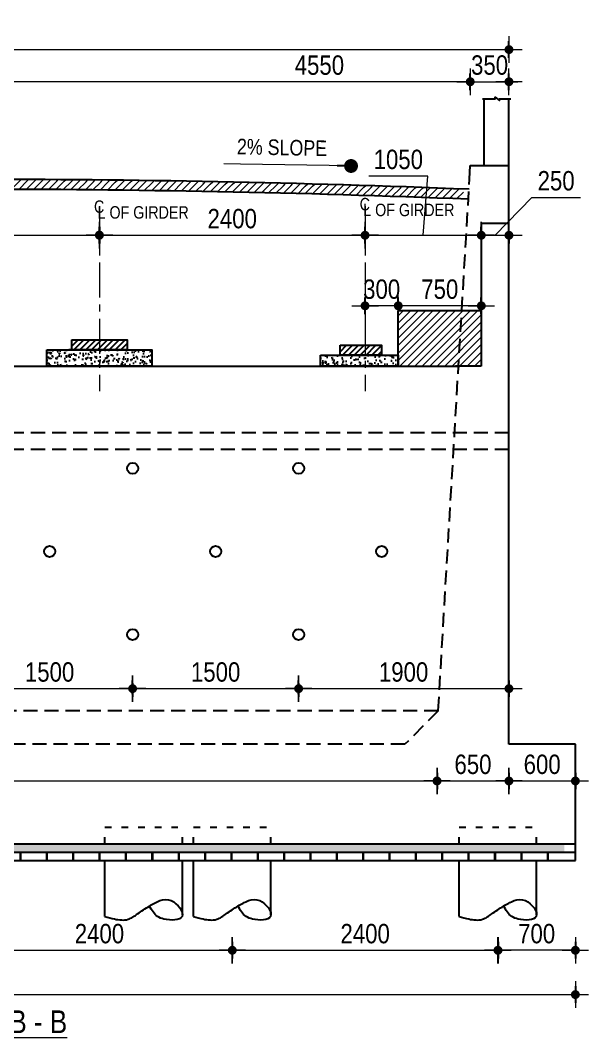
# Model space of a CAD drawing. Header units: millimetres. Extents: x -44822 to 222670, y -173707 to 25116.
# Drawn here: x -7142 to -2008, y -6919 to 2266 of the extents above; entities that cross this region are included whole.
import ezdxf

# ---------------------------------------------------------------- set-up
doc = ezdxf.new("R2010")
doc.units = ezdxf.units.MM
doc.header["$LTSCALE"] = 5
doc.header["$PDMODE"] = 2
for name, pattern in [('ACAD_ISO03W100', [30, 12, -18]), ('CENTER', [50.8, 31.75, -6.35, 6.35, -6.35]), ('DASHEDX2', [38.1, 25.4, -12.7])]:
    doc.linetypes.add(name, pattern=pattern)
for name, color, linetype in [('Abutment W Line', 200, 'Continuous'), ('Extra Line', 70, 'Continuous'), ('Pile', 11, 'Continuous')]:
    doc.layers.add(name, color=color, linetype=linetype)
for name, color, linetype, lineweight in [('Dimision', 4, 'Continuous', 13), ('hatch', 7, 'Continuous', 0), ('Text', 7, 'Continuous', 0)]:
    doc.layers.add(name, color=color, linetype=linetype, lineweight=lineweight)
doc.styles.get("Standard").update_dxf_attribs({"font": 'ARIALN.TTF'})
doc.dimstyles.new('ISO-125', dxfattribs={"dimtxt": 125, "dimasz": 1.2, "dimexe": 75, "dimexo": 75, "dimgap": 60, "dimtad": 1, "dimdec": 0, "dimtxsty": 'Standard', "dimblk": 'D_TIC', "dimcen": 52.5, "dimclrd": 256, "dimclre": 256, "dimclrt": 256, "dimadec": 0, "dimazin": 0, "dimtfac": 1, "dimtdec": 0, "dimtix": 1, "dimtmove": 0, "dimatfit": 3, "dimldrblk": 'DOT', "dimfxl": 75, "dimfxlon": 1, "dimlwd": -1, "dimarcsym": 0})
doc.dimstyles.new('ISO-25', dxfattribs={"dimtxt": 75, "dimasz": 45, "dimexe": 125, "dimexo": 75.625, "dimgap": 60, "dimtad": 1, "dimdec": 0, "dimtxsty": 'Standard', "dimblk": 'DOT', "dimcen": 52.5, "dimclrd": 256, "dimclre": 256, "dimclrt": 256, "dimadec": 0, "dimazin": 0, "dimtfac": 1, "dimtdec": 0, "dimtix": 1, "dimtmove": 0, "dimatfit": 3, "dimldrblk": 'DOT', "dimfxl": 1, "dimlwd": -1, "dimarcsym": 0})

# ---------------------------------------------------------------- blocks, each defined once
blk = doc.blocks.new('D_TIC')
at = {"layer": 'Dimision', "ltscale": 5}
for p, q in [((0, 60), (0, -60)), ((-60, 0), (60, 0))]:
    blk.add_line(p, q, dxfattribs=at)
at = {"layer": 'Dimision', "ltscale": 5, "const_width": 20}
blk.add_lwpolyline([(-10, 0, 1), (10, 0, 1)], format="xyb", close=True, dxfattribs=at)
blk = doc.blocks.new('*D78')
at = {"layer": 'Defpoints', "color": 0, "lineweight": 50, "ltscale": 5, "transparency": 16777216}
for p in [(-7628.1, 1711.3), (-7628.1, 1390.4), (-3078.1, 1390.4)]:
    blk.add_point(p, dxfattribs=at)
at = {"layer": 'Dimision', "lineweight": -2, "ltscale": 5, "transparency": 16777216}
for p, q in [((-7628.1, 1636.3), (-7628.1, 1786.3)), ((-3078.1, 1636.3), (-3078.1, 1786.3))]:
    blk.add_line(p, q, dxfattribs=at)
at = {"layer": 'Dimision', "ltscale": 5, "transparency": 16777216}
blk.add_line((-3080.1, 1711.3), (-7626.1, 1711.3), dxfattribs=at)
at = {"layer": 'Dimision', "ltscale": 5, "transparency": 16777216, "xscale": 2, "yscale": 2, "zscale": 2, "rotation": 180}
blk.add_blockref('D_TIC', (-7628.1, 1711.3), dxfattribs=at)
at = {"layer": 'Dimision', "ltscale": 5, "transparency": 16777216, "xscale": 2, "yscale": 2, "zscale": 2}
blk.add_blockref('D_TIC', (-3078.1, 1711.3), dxfattribs=at)
at = {"layer": 'Dimision', "ltscale": 5, "transparency": 16777216, "insert": (-4440.6, 1860.6), "char_height": 175, "attachment_point": 5}
blk.add_mtext('4550', dxfattribs=at)
blk = doc.blocks.new('_Dot')
at = {"color": 0, "linetype": 'ByBlock', "lineweight": -2}
blk.add_line((-0.5, 0), (-1, 0), dxfattribs=at)
at = {"color": 0, "linetype": 'ByBlock', "const_width": 0.5}
blk.add_lwpolyline([(-0.25, 0, 1), (0.25, 0, 1)], format="xyb", close=True, dxfattribs=at)
blk = doc.blocks.new('*D80')
at = {"layer": 'Defpoints', "color": 0, "lineweight": 50, "ltscale": 5, "transparency": 16777216}
for p in [(-2728.1, 2001.6), (-12528.1, 1693.5), (-2728.1, 1693.5)]:
    blk.add_point(p, dxfattribs=at)
at = {"layer": 'Dimision', "lineweight": -2, "ltscale": 5, "transparency": 16777216}
for p, q in [((-12528.1, 1926.6), (-12528.1, 2076.6)), ((-2728.1, 1926.6), (-2728.1, 2076.6))]:
    blk.add_line(p, q, dxfattribs=at)
at = {"layer": 'Dimision', "ltscale": 5, "transparency": 16777216}
blk.add_line((-12526.1, 2001.6), (-2730.1, 2001.6), dxfattribs=at)
at = {"layer": 'Dimision', "ltscale": 5, "transparency": 16777216, "xscale": 2, "yscale": 2, "zscale": 2, "rotation": 180}
blk.add_blockref('D_TIC', (-12528.1, 2001.6), dxfattribs=at)
at = {"layer": 'Dimision', "ltscale": 5, "transparency": 16777216, "xscale": 2, "yscale": 2, "zscale": 2}
blk.add_blockref('D_TIC', (-2728.1, 2001.6), dxfattribs=at)
at = {"layer": 'Dimision', "ltscale": 5, "transparency": 16777216, "insert": (-7628.1, 2151), "char_height": 175, "attachment_point": 5}
blk.add_mtext('9800', dxfattribs=at)
blk = doc.blocks.new('*D102')
at = {"layer": 'Defpoints', "color": 0, "lineweight": 50, "ltscale": 5, "transparency": 16777216}
for p in [(-2728.1, 1711.7), (-2728.1, 1490.5), (-3078.1, 1390.4)]:
    blk.add_point(p, dxfattribs=at)
at = {"layer": 'Dimision', "lineweight": -2, "ltscale": 5, "transparency": 16777216}
for p, q in [((-3078.1, 1636.7), (-3078.1, 1786.7)), ((-2728.1, 1636.7), (-2728.1, 1786.7))]:
    blk.add_line(p, q, dxfattribs=at)
at = {"layer": 'Dimision', "ltscale": 5, "transparency": 16777216}
for p, q in [((-3080.1, 1711.7), (-3082.1, 1711.7)), ((-3078.1, 1711.7), (-2728.1, 1711.7)), ((-2726.1, 1711.7), (-2724.1, 1711.7))]:
    blk.add_line(p, q, dxfattribs=at)
at = {"layer": 'Dimision', "ltscale": 5, "transparency": 16777216, "xscale": 2, "yscale": 2, "zscale": 2}
blk.add_blockref('D_TIC', (-3078.1, 1711.7), dxfattribs=at)
at = {"layer": 'Dimision', "ltscale": 5, "transparency": 16777216, "xscale": 2, "yscale": 2, "zscale": 2, "rotation": 180}
blk.add_blockref('D_TIC', (-2728.1, 1711.7), dxfattribs=at)
at = {"layer": 'Dimision', "ltscale": 5, "transparency": 16777216, "insert": (-2903.1, 1861.1), "char_height": 175, "attachment_point": 5}
blk.add_mtext('350', dxfattribs=at)
blk = doc.blocks.new('*D81')
at = {"layer": 'Defpoints', "color": 0, "lineweight": 50, "ltscale": 5, "transparency": 16777216}
for p in [(-2728.1, -4372.9), (-2128.1, -4372.9), (-2128.1, -4601.7)]:
    blk.add_point(p, dxfattribs=at)
at = {"layer": 'Dimision', "lineweight": -2, "ltscale": 5, "transparency": 16777216}
for p, q in [((-2728.1, -4526.7), (-2728.1, -4676.7)), ((-2128.1, -4526.7), (-2128.1, -4676.7))]:
    blk.add_line(p, q, dxfattribs=at)
at = {"layer": 'Dimision', "ltscale": 5, "transparency": 16777216}
blk.add_line((-2726.1, -4601.7), (-2130.1, -4601.7), dxfattribs=at)
at = {"layer": 'Dimision', "ltscale": 5, "transparency": 16777216, "xscale": 2, "yscale": 2, "zscale": 2, "rotation": 180}
blk.add_blockref('D_TIC', (-2728.1, -4601.7), dxfattribs=at)
at = {"layer": 'Dimision', "ltscale": 5, "transparency": 16777216, "xscale": 2, "yscale": 2, "zscale": 2}
blk.add_blockref('D_TIC', (-2128.1, -4601.7), dxfattribs=at)
at = {"layer": 'Dimision', "ltscale": 5, "transparency": 16777216, "insert": (-2428.1, -4452.3), "char_height": 175, "attachment_point": 5}
blk.add_mtext('600', dxfattribs=at)
blk = doc.blocks.new('*D82')
at = {"layer": 'Defpoints', "color": 0, "lineweight": 50, "ltscale": 5, "transparency": 16777216}
for p in [(-3378.1, -4372.9), (-2728.1, -4372.9), (-2728.1, -4601.7)]:
    blk.add_point(p, dxfattribs=at)
at = {"layer": 'Dimision', "lineweight": -2, "ltscale": 5, "transparency": 16777216}
for p, q in [((-3378.1, -4526.7), (-3378.1, -4676.7)), ((-2728.1, -4526.7), (-2728.1, -4676.7))]:
    blk.add_line(p, q, dxfattribs=at)
at = {"layer": 'Dimision', "ltscale": 5, "transparency": 16777216}
blk.add_line((-3376.1, -4601.7), (-2730.1, -4601.7), dxfattribs=at)
at = {"layer": 'Dimision', "ltscale": 5, "transparency": 16777216, "xscale": 2, "yscale": 2, "zscale": 2, "rotation": 180}
blk.add_blockref('D_TIC', (-3378.1, -4601.7), dxfattribs=at)
at = {"layer": 'Dimision', "ltscale": 5, "transparency": 16777216, "xscale": 2, "yscale": 2, "zscale": 2}
blk.add_blockref('D_TIC', (-2728.1, -4601.7), dxfattribs=at)
at = {"layer": 'Dimision', "ltscale": 5, "transparency": 16777216, "insert": (-3053.1, -4452.3), "char_height": 175, "attachment_point": 5}
blk.add_mtext('650', dxfattribs=at)
blk = doc.blocks.new('*D83')
at = {"layer": 'Defpoints', "color": 0, "lineweight": 50, "ltscale": 5, "transparency": 16777216}
for p in [(-11878.1, -4372.9), (-3378.1, -4372.9), (-3378.1, -4601.7)]:
    blk.add_point(p, dxfattribs=at)
at = {"layer": 'Dimision', "lineweight": -2, "ltscale": 5, "transparency": 16777216}
for p, q in [((-11878.1, -4526.7), (-11878.1, -4676.7)), ((-3378.1, -4526.7), (-3378.1, -4676.7))]:
    blk.add_line(p, q, dxfattribs=at)
at = {"layer": 'Dimision', "ltscale": 5, "transparency": 16777216}
blk.add_line((-11876.1, -4601.7), (-3380.1, -4601.7), dxfattribs=at)
at = {"layer": 'Dimision', "ltscale": 5, "transparency": 16777216, "xscale": 2, "yscale": 2, "zscale": 2, "rotation": 180}
blk.add_blockref('D_TIC', (-11878.1, -4601.7), dxfattribs=at)
at = {"layer": 'Dimision', "ltscale": 5, "transparency": 16777216, "xscale": 2, "yscale": 2, "zscale": 2}
blk.add_blockref('D_TIC', (-3378.1, -4601.7), dxfattribs=at)
at = {"layer": 'Dimision', "ltscale": 5, "transparency": 16777216, "insert": (-7628.1, -4452.3), "char_height": 175, "attachment_point": 5}
blk.add_mtext('8500', dxfattribs=at)
blk = doc.blocks.new('*D85')
at = {"layer": 'Defpoints', "color": 0, "lineweight": 50, "ltscale": 5, "transparency": 16777216}
for p in [(-13128.1, -6365.6), (-2128.1, -6375.3), (-2128.1, -6530.3)]:
    blk.add_point(p, dxfattribs=at)
at = {"layer": 'Dimision', "lineweight": -2, "ltscale": 5, "transparency": 16777216}
for p, q in [((-13128.1, -6455.3), (-13128.1, -6605.3)), ((-2128.1, -6455.3), (-2128.1, -6605.3))]:
    blk.add_line(p, q, dxfattribs=at)
at = {"layer": 'Dimision', "ltscale": 5, "transparency": 16777216}
blk.add_line((-13126.1, -6530.3), (-2130.1, -6530.3), dxfattribs=at)
at = {"layer": 'Dimision', "ltscale": 5, "transparency": 16777216, "xscale": 2, "yscale": 2, "zscale": 2, "rotation": 180}
blk.add_blockref('D_TIC', (-13128.1, -6530.3), dxfattribs=at)
at = {"layer": 'Dimision', "ltscale": 5, "transparency": 16777216, "xscale": 2, "yscale": 2, "zscale": 2}
blk.add_blockref('D_TIC', (-2128.1, -6530.3), dxfattribs=at)
at = {"layer": 'Dimision', "ltscale": 5, "transparency": 16777216, "insert": (-7628.1, -6381), "char_height": 175, "attachment_point": 5}
blk.add_mtext('11000', dxfattribs=at)
blk = doc.blocks.new('*D90')
at = {"layer": 'Defpoints', "color": 0, "lineweight": 50, "ltscale": 5, "transparency": 16777216}
for p in [(-6128, -3643), (-6128, -3768), (-7628, -3893)]:
    blk.add_point(p, dxfattribs=at)
at = {"layer": 'Dimision', "lineweight": -2, "ltscale": 5, "transparency": 16777216}
for p, q in [((-7628, -3818), (-7628, -3693)), ((-6128, -3718), (-6128, -3843))]:
    blk.add_line(p, q, dxfattribs=at)
at = {"layer": 'Dimision', "ltscale": 5, "transparency": 16777216}
blk.add_line((-7626, -3768), (-6130, -3768), dxfattribs=at)
at = {"layer": 'Dimision', "ltscale": 5, "transparency": 16777216, "xscale": 2, "yscale": 2, "zscale": 2, "rotation": 180}
blk.add_blockref('D_TIC', (-7628, -3768), dxfattribs=at)
at = {"layer": 'Dimision', "ltscale": 5, "transparency": 16777216, "xscale": 2, "yscale": 2, "zscale": 2}
blk.add_blockref('D_TIC', (-6128, -3768), dxfattribs=at)
at = {"layer": 'Dimision', "ltscale": 5, "transparency": 16777216, "insert": (-6878, -3618.6), "char_height": 175, "attachment_point": 5}
blk.add_mtext('1500', dxfattribs=at)
blk = doc.blocks.new('*D91')
at = {"layer": 'Defpoints', "color": 0, "lineweight": 50, "ltscale": 5, "transparency": 16777216}
for p in [(-2728.1, -3606.1), (-2728.1, -3768), (-4628, -3893)]:
    blk.add_point(p, dxfattribs=at)
at = {"layer": 'Dimision', "lineweight": -2, "ltscale": 5, "transparency": 16777216}
for p, q in [((-4628, -3818), (-4628, -3693)), ((-2728.1, -3693), (-2728.1, -3843))]:
    blk.add_line(p, q, dxfattribs=at)
at = {"layer": 'Dimision', "ltscale": 5, "transparency": 16777216}
blk.add_line((-4626, -3768), (-2730.1, -3768), dxfattribs=at)
at = {"layer": 'Dimision', "ltscale": 5, "transparency": 16777216, "xscale": 2, "yscale": 2, "zscale": 2, "rotation": 180}
blk.add_blockref('D_TIC', (-4628, -3768), dxfattribs=at)
at = {"layer": 'Dimision', "ltscale": 5, "transparency": 16777216, "xscale": 2, "yscale": 2, "zscale": 2}
blk.add_blockref('D_TIC', (-2728.1, -3768), dxfattribs=at)
at = {"layer": 'Dimision', "ltscale": 5, "transparency": 16777216, "insert": (-3680, -3618.6), "char_height": 175, "attachment_point": 5}
blk.add_mtext('1900', dxfattribs=at)
blk = doc.blocks.new('*D94')
at = {"layer": 'Defpoints', "color": 0, "lineweight": 50, "ltscale": 5, "transparency": 16777216}
for p in [(-4028.1, 325.3), (-6428.1, -77.7), (-4028.1, -89)]:
    blk.add_point(p, dxfattribs=at)
at = {"layer": 'Dimision', "lineweight": -2, "ltscale": 5, "transparency": 16777216}
for p, q in [((-6428.1, 250.3), (-6428.1, 400.3)), ((-4028.1, 250.3), (-4028.1, 400.3))]:
    blk.add_line(p, q, dxfattribs=at)
at = {"layer": 'Dimision', "ltscale": 5, "transparency": 16777216}
blk.add_line((-6426.1, 325.3), (-4030.1, 325.3), dxfattribs=at)
at = {"layer": 'Dimision', "ltscale": 5, "transparency": 16777216, "xscale": 2, "yscale": 2, "zscale": 2, "rotation": 180}
blk.add_blockref('D_TIC', (-6428.1, 325.3), dxfattribs=at)
at = {"layer": 'Dimision', "ltscale": 5, "transparency": 16777216, "xscale": 2, "yscale": 2, "zscale": 2}
blk.add_blockref('D_TIC', (-4028.1, 325.3), dxfattribs=at)
at = {"layer": 'Dimision', "ltscale": 5, "transparency": 16777216, "insert": (-5228.1, 474.6), "char_height": 175, "attachment_point": 5}
blk.add_mtext('2400', dxfattribs=at)
blk = doc.blocks.new('*D95')
at = {"layer": 'Defpoints', "color": 0, "lineweight": 50, "ltscale": 5, "transparency": 16777216}
for p in [(-2978.1, 325.3), (-2978.1, 251), (-4028.1, -89)]:
    blk.add_point(p, dxfattribs=at)
at = {"layer": 'Dimision', "ltscale": 5, "transparency": 16777216}
for p, q in [((-3460.4, 859.9), (-3994.9, 859.9)), ((-3503.1, 325.3), (-3460.4, 859.9)), ((-4026.1, 325.3), (-2980.1, 325.3))]:
    blk.add_line(p, q, dxfattribs=at)
at = {"layer": 'Dimision', "lineweight": -2, "ltscale": 5, "transparency": 16777216}
for p, q in [((-4028.1, 250.3), (-4028.1, 400.3)), ((-2978.1, 325.3), (-2978.1, 400.3))]:
    blk.add_line(p, q, dxfattribs=at)
at = {"layer": 'Dimision', "ltscale": 5, "transparency": 16777216, "xscale": 2, "yscale": 2, "zscale": 2, "rotation": 180}
blk.add_blockref('D_TIC', (-4028.1, 325.3), dxfattribs=at)
at = {"layer": 'Dimision', "ltscale": 5, "transparency": 16777216, "xscale": 2, "yscale": 2, "zscale": 2}
blk.add_blockref('D_TIC', (-2978.1, 325.3), dxfattribs=at)
at = {"layer": 'Dimision', "ltscale": 5, "transparency": 16777216, "insert": (-3727.7, 1009.2), "char_height": 175, "attachment_point": 5}
blk.add_mtext('1050', dxfattribs=at)
blk = doc.blocks.new('*D96')
at = {"layer": 'Defpoints', "color": 0, "lineweight": 50, "ltscale": 5, "transparency": 16777216}
for p in [(-2728.1, 372), (-2728.1, 325.3), (-2978.1, 251)]:
    blk.add_point(p, dxfattribs=at)
at = {"layer": 'Dimision', "ltscale": 5, "transparency": 16777216}
for p, q in [((-2853.1, 325.3), (-2521.6, 667.1)), ((-2521.6, 667.1), (-2082.6, 667.1)), ((-2976.1, 325.3), (-2730.1, 325.3))]:
    blk.add_line(p, q, dxfattribs=at)
at = {"layer": 'Dimision', "lineweight": -2, "ltscale": 5, "transparency": 16777216}
for p, q in [((-2978.1, 325.3), (-2978.1, 400.3)), ((-2728.1, 325.3), (-2728.1, 250.3))]:
    blk.add_line(p, q, dxfattribs=at)
at = {"layer": 'Dimision', "ltscale": 5, "transparency": 16777216, "xscale": 2, "yscale": 2, "zscale": 2, "rotation": 180}
blk.add_blockref('D_TIC', (-2978.1, 325.3), dxfattribs=at)
at = {"layer": 'Dimision', "ltscale": 5, "transparency": 16777216, "xscale": 2, "yscale": 2, "zscale": 2}
blk.add_blockref('D_TIC', (-2728.1, 325.3), dxfattribs=at)
at = {"layer": 'Dimision', "ltscale": 5, "transparency": 16777216, "insert": (-2302.1, 816.4), "char_height": 175, "attachment_point": 5}
blk.add_mtext('250', dxfattribs=at)
blk = doc.blocks.new('*D120')
at = {"layer": 'Defpoints', "color": 0, "lineweight": 50, "ltscale": 5, "transparency": 16777216}
for p in [(-2828.1, -5835.8), (-2128.1, -5835.8), (-2828.1, -6130.3)]:
    blk.add_point(p, dxfattribs=at)
at = {"layer": 'Dimision', "lineweight": -2, "ltscale": 5, "transparency": 16777216}
for p, q in [((-2828.1, -6055.3), (-2828.1, -6205.3)), ((-2128.1, -6055.3), (-2128.1, -6205.3))]:
    blk.add_line(p, q, dxfattribs=at)
at = {"layer": 'Dimision', "ltscale": 5, "transparency": 16777216}
blk.add_line((-2130.1, -6130.3), (-2826.1, -6130.3), dxfattribs=at)
at = {"layer": 'Dimision', "ltscale": 5, "transparency": 16777216, "xscale": 2, "yscale": 2, "zscale": 2, "rotation": 180}
blk.add_blockref('D_TIC', (-2828.1, -6130.3), dxfattribs=at)
at = {"layer": 'Dimision', "ltscale": 5, "transparency": 16777216, "xscale": 2, "yscale": 2, "zscale": 2}
blk.add_blockref('D_TIC', (-2128.1, -6130.3), dxfattribs=at)
at = {"layer": 'Dimision', "ltscale": 5, "transparency": 16777216, "insert": (-2478.1, -5981), "char_height": 175, "attachment_point": 5}
blk.add_mtext('700', dxfattribs=at)
blk = doc.blocks.new('*D169')
at = {"layer": 'Defpoints', "color": 0, "lineweight": 50, "ltscale": 5, "transparency": 16777216}
for p in [(-4628, -3643), (-4628, -3768), (-6128, -3893)]:
    blk.add_point(p, dxfattribs=at)
at = {"layer": 'Dimision', "lineweight": -2, "ltscale": 5, "transparency": 16777216}
for p, q in [((-6128, -3818), (-6128, -3693)), ((-4628, -3718), (-4628, -3843))]:
    blk.add_line(p, q, dxfattribs=at)
at = {"layer": 'Dimision', "ltscale": 5, "transparency": 16777216}
blk.add_line((-6126, -3768), (-4630, -3768), dxfattribs=at)
at = {"layer": 'Dimision', "ltscale": 5, "transparency": 16777216, "xscale": 2, "yscale": 2, "zscale": 2, "rotation": 180}
blk.add_blockref('D_TIC', (-6128, -3768), dxfattribs=at)
at = {"layer": 'Dimision', "ltscale": 5, "transparency": 16777216, "xscale": 2, "yscale": 2, "zscale": 2}
blk.add_blockref('D_TIC', (-4628, -3768), dxfattribs=at)
at = {"layer": 'Dimision', "ltscale": 5, "transparency": 16777216, "insert": (-5378, -3618.6), "char_height": 175, "attachment_point": 5}
blk.add_mtext('1500', dxfattribs=at)
blk = doc.blocks.new('*D172')
at = {"layer": 'Defpoints', "color": 0, "lineweight": 50, "ltscale": 5, "transparency": 16777216}
for p in [(-6428.1, 563.9), (-6428.1, 327.3), (-8828.1, -97)]:
    blk.add_point(p, dxfattribs=at)
at = {"layer": 'Dimision', "lineweight": -2, "ltscale": 5, "transparency": 16777216}
for p, q in [((-8828.1, 252.3), (-8828.1, 402.3)), ((-6428.1, 402.3), (-6428.1, 252.3))]:
    blk.add_line(p, q, dxfattribs=at)
at = {"layer": 'Dimision', "ltscale": 5, "transparency": 16777216}
blk.add_line((-8826.1, 327.3), (-6430.1, 327.3), dxfattribs=at)
at = {"layer": 'Dimision', "ltscale": 5, "transparency": 16777216, "xscale": 2, "yscale": 2, "zscale": 2, "rotation": 180}
blk.add_blockref('D_TIC', (-8828.1, 327.3), dxfattribs=at)
at = {"layer": 'Dimision', "ltscale": 5, "transparency": 16777216, "xscale": 2, "yscale": 2, "zscale": 2}
blk.add_blockref('D_TIC', (-6428.1, 327.3), dxfattribs=at)
at = {"layer": 'Dimision', "ltscale": 5, "transparency": 16777216, "insert": (-7628.1, 476.6), "char_height": 175, "attachment_point": 5}
blk.add_mtext('2400', dxfattribs=at)
blk = doc.blocks.new('*D288')
at = {"layer": 'Defpoints', "color": 0, "lineweight": 50, "ltscale": 5, "transparency": 16777216}
for p in [(-5227.3, -5789.2), (-7627.7, -6010.3), (-5227.3, -6130.3)]:
    blk.add_point(p, dxfattribs=at)
at = {"layer": 'Dimision', "lineweight": -2, "ltscale": 5, "transparency": 16777216}
for p, q in [((-5227.3, -6055.3), (-5227.3, -6205.3)), ((-7627.7, -6085.3), (-7627.7, -6205.3))]:
    blk.add_line(p, q, dxfattribs=at)
at = {"layer": 'Dimision', "ltscale": 5, "transparency": 16777216}
blk.add_line((-7625.7, -6130.3), (-5229.3, -6130.3), dxfattribs=at)
at = {"layer": 'Dimision', "ltscale": 5, "transparency": 16777216, "xscale": 2, "yscale": 2, "zscale": 2, "rotation": 180}
blk.add_blockref('D_TIC', (-7627.7, -6130.3), dxfattribs=at)
at = {"layer": 'Dimision', "ltscale": 5, "transparency": 16777216, "xscale": 2, "yscale": 2, "zscale": 2}
blk.add_blockref('D_TIC', (-5227.3, -6130.3), dxfattribs=at)
at = {"layer": 'Dimision', "ltscale": 5, "transparency": 16777216, "insert": (-6427.5, -5981), "char_height": 175, "attachment_point": 5}
blk.add_mtext('2400', dxfattribs=at)
blk = doc.blocks.new('*D289')
at = {"layer": 'Defpoints', "color": 0, "lineweight": 50, "ltscale": 5, "transparency": 16777216}
for p in [(-2826.9, -5789.2), (-5227.3, -6010.3), (-2826.9, -6130.3)]:
    blk.add_point(p, dxfattribs=at)
at = {"layer": 'Dimision', "lineweight": -2, "ltscale": 5, "transparency": 16777216}
for p, q in [((-2826.9, -6055.3), (-2826.9, -6205.3)), ((-5227.3, -6085.3), (-5227.3, -6205.3))]:
    blk.add_line(p, q, dxfattribs=at)
at = {"layer": 'Dimision', "ltscale": 5, "transparency": 16777216}
blk.add_line((-5225.3, -6130.3), (-2828.9, -6130.3), dxfattribs=at)
at = {"layer": 'Dimision', "ltscale": 5, "transparency": 16777216, "xscale": 2, "yscale": 2, "zscale": 2, "rotation": 180}
blk.add_blockref('D_TIC', (-5227.3, -6130.3), dxfattribs=at)
at = {"layer": 'Dimision', "ltscale": 5, "transparency": 16777216, "xscale": 2, "yscale": 2, "zscale": 2}
blk.add_blockref('D_TIC', (-2826.9, -6130.3), dxfattribs=at)
at = {"layer": 'Dimision', "ltscale": 5, "transparency": 16777216, "insert": (-4027.1, -5981), "char_height": 175, "attachment_point": 5}
blk.add_mtext('2400', dxfattribs=at)
blk = doc.blocks.new('*D293')
at = {"layer": 'Defpoints', "color": 0, "lineweight": 50, "ltscale": 5, "transparency": 16777216}
for p in [(-3728.1, -311.6), (-3728.1, -311.6), (-2978.1, -627)]:
    blk.add_point(p, dxfattribs=at)
at = {"layer": 'Dimision', "lineweight": -2, "ltscale": 5, "transparency": 16777216}
for p, q in [((-3728.1, -311.6), (-3728.1, -236.6)), ((-2978.1, -386.6), (-2978.1, -236.6))]:
    blk.add_line(p, q, dxfattribs=at)
at = {"layer": 'Dimision', "ltscale": 5, "transparency": 16777216}
blk.add_line((-2980.1, -311.6), (-3726.1, -311.6), dxfattribs=at)
at = {"layer": 'Dimision', "ltscale": 5, "transparency": 16777216, "xscale": 2, "yscale": 2, "zscale": 2, "rotation": 180}
blk.add_blockref('D_TIC', (-3728.1, -311.6), dxfattribs=at)
at = {"layer": 'Dimision', "ltscale": 5, "transparency": 16777216, "xscale": 2, "yscale": 2, "zscale": 2}
blk.add_blockref('D_TIC', (-2978.1, -311.6), dxfattribs=at)
at = {"layer": 'Dimision', "ltscale": 5, "transparency": 16777216, "insert": (-3353.1, -162.3), "char_height": 175, "attachment_point": 5}
blk.add_mtext('750', dxfattribs=at)
blk = doc.blocks.new('*D294')
at = {"layer": 'Defpoints', "color": 0, "lineweight": 50, "ltscale": 5, "transparency": 16777216}
for p in [(-4028.1, -311.6), (-3728.1, -311.6), (-4028.1, -811.6)]:
    blk.add_point(p, dxfattribs=at)
at = {"layer": 'Dimision', "lineweight": -2, "ltscale": 5, "transparency": 16777216}
for p, q in [((-4028.1, -386.6), (-4028.1, -236.6)), ((-3728.1, -311.6), (-3728.1, -236.6))]:
    blk.add_line(p, q, dxfattribs=at)
at = {"layer": 'Dimision', "ltscale": 5, "transparency": 16777216}
for p, q in [((-4030.1, -311.6), (-4032.1, -311.6)), ((-3728.1, -311.6), (-4028.1, -311.6)), ((-3726.1, -311.6), (-3724.1, -311.6))]:
    blk.add_line(p, q, dxfattribs=at)
at = {"layer": 'Dimision', "ltscale": 5, "transparency": 16777216, "xscale": 2, "yscale": 2, "zscale": 2}
blk.add_blockref('D_TIC', (-4028.1, -311.6), dxfattribs=at)
at = {"layer": 'Dimision', "ltscale": 5, "transparency": 16777216, "xscale": 2, "yscale": 2, "zscale": 2, "rotation": 180}
blk.add_blockref('D_TIC', (-3728.1, -311.6), dxfattribs=at)
at = {"layer": 'Dimision', "ltscale": 5, "transparency": 16777216, "insert": (-3878.1, -162.3), "char_height": 175, "attachment_point": 5}
blk.add_mtext('300', dxfattribs=at)

msp = doc.modelspace()

# ---------------------------------------------------------------- hatches: boundary and pattern name
at = {"layer": 'Dimision', "lineweight": 0}
h = msp.add_hatch(dxfattribs=at)
h.set_pattern_fill('ANSI31', color=1, scale=15)
h.set_pattern_definition([(45, (0.26, 285.68), (-33.67596, 33.67596), [])])
edge = h.paths.add_edge_path()
edge.add_line((-7628.1, 740.5), (-7628.3, 830.5))
edge.add_arc((-7627.8, -111158.9), 111989.4, 447.702796, 450.000258, ccw=False)
edge.add_line((-3139, 740.5), (-3143.2, 650.6))
edge.add_arc((-7627.8, -111164.4), 111904.9, 447.703209, 450.000124)
h = msp.add_hatch(dxfattribs=at)
h.set_pattern_fill('ANSI31', color=1, scale=15)
h.set_pattern_definition([(45, (0, -310), (-33.67596, 33.67596), [])])
h.paths.add_polyline_path([(-3136, -357.5), (-3728.1, -357.5), (-3728.1, -857.5), (-3165.5, -857.5)])
h.paths.add_polyline_path([(-2978.1, -357.5), (-3136, -357.5), (-3165.5, -857.5), (-2978.1, -857.5)])
at = {"layer": 'hatch', "linetype": 'Continuous', "lineweight": 25}
h = msp.add_hatch(dxfattribs=at)
h.set_pattern_fill('ANSI31', color=256, scale=300, style=0)
h.set_pattern_definition([(45, (-353835.496, -12133.36), (-26.5165043, 26.5165043), [])])
h.paths.add_polyline_path([(-6678.1, -707.5), (-6678.1, -617.5), (-6178.1, -617.5), (-6178.1, -707.5)])
h = msp.add_hatch(dxfattribs=at)
h.set_pattern_fill('AR-CONC', color=256, scale=15, style=0)
h.set_pattern_definition([(50, (-334088.18, 216158.99), (107.589027, -9.41282), [11.25, -123.75]), (355, (-334088.18, 216158.99), (-20.8127, 112.82882), [9, -99]), (100.4514, (-334079.22, 216158.21), (86.776407, 103.41593), [9.56103, -105.171317]), (46.1842, (-334088.18, 216188.99), (160.086157, -24.82785), [16.875, -185.625]), (96.6356, (-334074.84, 216186.92), (140.199406, 146.11768), [14.34154, -157.75695]), (351.1842, (-334088.18, 216189), (140.19929, 146.11779), [13.5, -148.5]), (21, (-334073.18, 216181.49), (89.536058, -60.392834), [11.25, -123.75]), (326, (-334073.18, 216181.49), (36.4973, 108.772507), [9, -99]), (71.4514, (-334065.72, 216176.46), (126.033394, 48.379575), [9.56103, -105.171317]), (37.5, (-334088.182, 216158.99), (1.8239783, 49.934078), [0, -97.8, 0, -100.5, 0, -99.375]), (7.5, (-334088.18, 216158.99), (39.4604306, 59.161757), [0, -57.3, 0, -95.55, 0, -37.875]), (327.5, (-334121.632, 216158.99), (80.0733654, -3.3832308), [0, -37.5, 0, -117, 0, -155.25]), (317.5, (-334136.63, 216158.99), (87.477925, 15.015747), [0, -48.75, 0, -77.7, 0, -110.25])])
h.paths.add_polyline_path([(-6903.1, -707.5), (-6703.1, -707.5), (-6701.3, -707.5), (-6679.8, -707.5), (-6178.1, -707.5), (-6159.2, -707.5), (-6153.1, -707.5), (-5953.1, -707.5), (-5953.1, -857.5), (-6903.1, -857.5)])
h = msp.add_hatch(dxfattribs=at)
h.set_pattern_fill('ANSI31', color=256, scale=300, style=0)
h.set_pattern_definition([(45, (-356235.496, -12183.36), (-26.5165043, 26.5165043), [])])
h.paths.add_polyline_path([(-4252.9, -757.5), (-4252.9, -667.5), (-3878.5, -667.5), (-3878.5, -757.5)])
h = msp.add_hatch(dxfattribs=at)
h.set_pattern_fill('AR-CONC', color=256, scale=15, style=0)
h.set_pattern_definition([(50, (-336488.18, 216158.99), (107.589027, -9.41282), [11.25, -123.75]), (355, (-336488.18, 216158.99), (-20.8127, 112.82882), [9, -99]), (100.4514, (-336479.22, 216158.21), (86.776407, 103.41593), [9.56103, -105.171317]), (46.1842, (-336488.18, 216188.99), (160.086157, -24.82785), [16.875, -185.625]), (96.6356, (-336474.84, 216186.92), (140.199406, 146.11768), [14.34154, -157.75695]), (351.1842, (-336488.18, 216189), (140.19929, 146.11779), [13.5, -148.5]), (21, (-336473.18, 216181.49), (89.536058, -60.392834), [11.25, -123.75]), (326, (-336473.18, 216181.49), (36.4973, 108.772507), [9, -99]), (71.4514, (-336465.72, 216176.46), (126.033394, 48.379575), [9.56103, -105.171317]), (37.5, (-336488.182, 216158.99), (1.8239783, 49.934078), [0, -97.8, 0, -100.5, 0, -99.375]), (7.5, (-336488.18, 216158.99), (39.4604306, 59.161757), [0, -57.3, 0, -95.55, 0, -37.875]), (327.5, (-336521.632, 216158.99), (80.0733654, -3.3832308), [0, -37.5, 0, -117, 0, -155.25]), (317.5, (-336536.63, 216158.99), (87.477925, 15.015747), [0, -48.75, 0, -77.7, 0, -110.25])])
h.paths.add_polyline_path([(-4431.9, -757.5), (-4303.1, -757.5), (-4299.6, -757.5), (-4278.1, -757.5), (-3778.1, -757.5), (-3759.2, -757.5), (-3753.1, -757.5), (-3728.1, -757.5), (-3728.1, -857.5), (-4431.9, -857.5)])
at = {"layer": 'hatch', "lineweight": 15}
h = msp.add_hatch(dxfattribs=at)
h.set_pattern_fill('AR-CONC', color=256, style=0)
h.set_pattern_definition([(50, (0, 320.69), (182.1847, -15.9391), [19.05, -209.55]), (355, (0, 320.69), (-35.2428, 191.0566), [15.24, -167.64]), (100.451, (15.18, 319.36), (146.9425, 175.1167), [16.19, -178.09]), (46.1842, (0, 371.49), (271.079, -42.0423), [28.575, -314.325]), (96.6356, (22.6, 367.98), (237.404, 247.4256), [24.285, -267.135]), (351.184, (0, 371.5), (237.4046, 247.425), [22.86, -251.46]), (21, (25.4, 358.79), (151.6149, -102.2655), [19.05, -209.55]), (326, (25.4, 358.79), (61.802, 184.188), [15.24, -167.64]), (71.4514, (38.03, 350.27), (213.4165, 81.9229), [16.19, -178.09]), (37.5, (0, 320.69), (3.0886, 84.55504), [0, -165.608, 0, -170.18, 0, -168.275]), (7.5, (0, 320.69), (66.81966, 100.1806), [0, -97.028, 0, -161.798, 0, -64.135]), (327.5, (-56.64, 320.69), (135.5906, -5.72874), [0, -63.5, 0, -198.12, 0, -262.89]), (317.5, (-82.04, 320.69), (148.1292, 25.4265), [0, -82.55, 0, -131.572, 0, -186.69])])
h.paths.add_polyline_path([(-13028.1, -5169.5), (-13028.1, -5244.5), (-2228.1, -5244.5), (-2228.1, -5169.5)])
h.paths.add_polyline_path([(-12015.3, -5211.7), (-12015.3, -4977.3), (-11855.6, -4977.3), (-11855.6, -5211.7)])
h = msp.add_hatch(dxfattribs=at)
h.set_pattern_fill('LINE', color=256, scale=75, angle=90, style=0)
h.set_pattern_definition([(90, (0, 320.7), (-238.125, 1e-14), [])])
h.paths.add_polyline_path([(-2228.1, -5319.5), (-2228.1, -5244.5), (-13028.1, -5244.5), (-13028.1, -5319.5)])
h = msp.add_hatch(dxfattribs=at)
h.set_pattern_fill('LINE', color=256, scale=75, angle=90, style=0)
h.set_pattern_definition([(90, (9.27, 320.7), (-238.125, 1e-14), [])])
h.paths.add_polyline_path([(-2228.1, -5319.5), (-2228.1, -5244.5), (-13028.1, -5244.5), (-13028.1, -5319.5)])

# ---------------------------------------------------------------- linework, layer by layer
at = {"layer": 'Abutment W Line'}
for p, q in [((-2953.1, 955.5), (-2953.1, 1557.8)), ((-2728.1, 830.5), (-2728.1, 1557.8)), ((-3084.2, 830.5), (-3078.3, 955.5)), ((-3078.1, 955.5), (-2728.1, 955.5)), ((-2728.1, -4269.5), (-2728.1, 830.5)), ((-2978.1, 430.5), (-2978.1, -857.5)), ((-2728.1, 430.5), (-2978.1, 430.5)), ((-2978.1, -357.5), (-3728.1, -357.5)), ((-3728.1, -857.5), (-3728.1, -357.5)), ((-12044.7, -857.5), (-3172.1, -857.5)), ((-2978.1, -857.5), (-3211.4, -857.5)), ((-2128.1, -4269.5), (-2728.1, -4269.5)), ((-2128.1, -5319.5), (-2128.1, -4269.5)), ((-13128.1, -5169.5), (-2128.1, -5169.5)), ((-13128.1, -5244.5), (-2128.1, -5244.5)), ((-13128.1, -5319.5), (-2128.1, -5319.5))]:
    msp.add_line(p, q, dxfattribs=at)
at = {"layer": 'Abutment W Line', "linetype": 'DASHEDX2'}
for p, q in [((-3367.3, -3969.5), (-3084.2, 830.5)), ((-2728.1, -1457.5), (-12528.1, -1457.5)), ((-2728.1, -1607.5), (-12528.1, -1607.5)), ((-3367.3, -3969.5), (-11888.9, -3969.5)), ((-3367.3, -3969.5), (-3667.3, -4269.5)), ((-3667.3, -4269.5), (-11588.9, -4269.5))]:
    msp.add_line(p, q, dxfattribs=at)
at = {"layer": 'Abutment W Line'}
msp.add_lwpolyline([(-2968.1, 1557.8), (-2853.9, 1557.8), (-2853.9, 1571.9), (-2814.4, 1543.6), (-2814.4, 1557.8), (-2712.6, 1557.8)], dxfattribs=at)
for radius, start, end in [(114522.7, 87.728349, 92.271651), (114432.7, 87.728369, 92.271631)]:
    msp.add_arc((-7628.1, -113692.2), radius, start, end, dxfattribs=at)
at = {"layer": 'Dimision'}
msp.add_line((-2728.1, 1711.7), (-2648.1, 1711.7), dxfattribs=at)
at = {"layer": 'Dimision', "ltscale": 5}
msp.add_line((-2128.1, -4601.7), (-2048.1, -4601.7), dxfattribs=at)
at = {"layer": 'Extra Line', "linetype": 'CENTER', "lineweight": 0, "ltscale": 2}
for p, q in [((-6428.1, 588.2), (-6428.1, -1082.5)), ((-4028.1, 588.2), (-4028.1, -1082.5))]:
    msp.add_line(p, q, dxfattribs=at)
at = {"layer": 'Extra Line', "linetype": 'Continuous', "lineweight": 25}
msp.add_line((-6678.1, -707.5), (-6703.1, -707.5), dxfattribs=at)
for points in [[(-6678.1, -617.5), (-6178.1, -617.5), (-6178.1, -707.5), (-6678.1, -707.5)], [(-6903.1, -707.5), (-6703.1, -707.5), (-6696.2, -707.5), (-6678.1, -707.5), (-6178.1, -707.5), (-6159.2, -707.5), (-6153.1, -707.5), (-5953.1, -707.5), (-5953.1, -857.5), (-6903.1, -857.5)], [(-4252.9, -667.5), (-3878.5, -667.5), (-3878.5, -757.5), (-4252.9, -757.5)], [(-4431.9, -757.5), (-4303.1, -757.5), (-4296.2, -757.5), (-4278.1, -757.5), (-3928.1, -757.5), (-3909.2, -757.5), (-3903.1, -757.5), (-3728.1, -757.5), (-3728.1, -857.5), (-4431.9, -857.5)]]:
    msp.add_lwpolyline(points, close=True, dxfattribs=at)
at = {"layer": 'Extra Line'}
for centre in [(-6128, -1779.4), (-4628, -1779.4), (-6878, -2529.5), (-5378, -2529.5), (-3878, -2529.5), (-6128, -3279.5), (-4628, -3279.5)]:
    msp.add_circle(centre, 50, dxfattribs=at)
at = {"layer": 'Pile', "linetype": 'ACAD_ISO03W100'}
for p, q in [((-6378.1, -5019.5), (-5678, -5019.5)), ((-6378.1, -5169.5), (-6378.1, -5019.5)), ((-5678, -5169.5), (-5678, -5019.5)), ((-5578.1, -5019.5), (-4878, -5019.5)), ((-5578.1, -5169.5), (-5578.1, -5019.5)), ((-4878, -5169.5), (-4878, -5019.5)), ((-3178.1, -5019.5), (-2478, -5019.5)), ((-3178.1, -5169.5), (-3178.1, -5019.5)), ((-2478, -5169.5), (-2478, -5019.5))]:
    msp.add_line(p, q, dxfattribs=at)
at = {"layer": 'Pile'}
for p, q in [((-6378.1, -5824.4), (-6378.1, -5319.5)), ((-5678.1, -5810.7), (-5678, -5319.5)), ((-5578.1, -5824.4), (-5578.1, -5319.5)), ((-4878.1, -5810.7), (-4878, -5319.5)), ((-3178.1, -5824.4), (-3178.1, -5319.5)), ((-2478.1, -5810.7), (-2478, -5319.5))]:
    msp.add_line(p, q, dxfattribs=at)
for points in [[(-6378.1, -5824.4), (-6290.9, -5847.6), (-6168.6, -5850.5), (-6082.7, -5801.2), (-5976.9, -5731), (-5881.7, -5682), (-5778.3, -5682), (-5681.4, -5824.4), (-5844.5, -5848.8), (-5903.4, -5824.3), (-5976.9, -5731)], [(-5578.1, -5824.4), (-5490.9, -5847.6), (-5368.6, -5850.5), (-5282.7, -5801.2), (-5176.9, -5731), (-5081.7, -5682), (-4978.3, -5682), (-4881.4, -5824.4), (-5044.5, -5848.8), (-5103.4, -5824.3), (-5176.9, -5731)], [(-3178.1, -5824.4), (-3090.9, -5847.6), (-2968.6, -5850.5), (-2882.7, -5801.2), (-2776.9, -5731), (-2681.7, -5682), (-2578.3, -5682), (-2481.4, -5824.4), (-2644.5, -5848.8), (-2703.4, -5824.3), (-2776.9, -5731)]]:
    msp.add_spline(points, degree=3, dxfattribs=at)

# ---------------------------------------------------------------- texts
at = {"layer": 'Text'}
msp.add_text('2%%% SLOPE', height=140.62, rotation=358.80129, dxfattribs=at).set_placement((-5186.9, 1056.8))
for s, height, p in [('C', 112.5, (-4076.8, 550.2)), ('C', 112.5, (-6476.8, 527.8)), ('L OF GIRDER', 112.5, (-6444.5, 475.6)), ('L OF GIRDER', 112.5, (-4044.5, 497.9)), ('%%USECTION B - B', 205.2, (-8351.2, -6877.9))]:
    msp.add_text(s, height=height, dxfattribs=at).set_placement(p)

# ---------------------------------------------------------------- dimensions: what is measured, and where the dimension line sits
at = {"layer": 'Dimision', "ltscale": 5}
for base, p1, p2, picture, middle in [((-2728.1, 2001.6), (-12528.1, 1693.5), (-2728.1, 1693.5), '*D80', (-7628.1, 2151)), ((-2728.1, 1711.7), (-3078.1, 1390.4), (-2728.1, 1490.5), '*D102', (-2903.1, 1861.1)), ((-6428.1, 327.3), (-8828.1, -97), (-6428.1, 563.9), '*D172', (-7628.1, 476.6)), ((-4028.1, 325.3), (-6428.1, -77.7), (-4028.1, -89), '*D94', (-5228.1, 474.6)), ((-6128, -3768), (-7628, -3893), (-6128, -3643), '*D90', (-6878, -3618.6)), ((-4628, -3768), (-6128, -3893), (-4628, -3643), '*D169', (-5378, -3618.6)), ((-3378.1, -4601.7), (-11878.1, -4372.9), (-3378.1, -4372.9), '*D83', (-7628.1, -4452.3)), ((-2728.1, -4601.7), (-3378.1, -4372.9), (-2728.1, -4372.9), '*D82', (-3053.1, -4452.3)), ((-2128.1, -4601.7), (-2728.1, -4372.9), (-2128.1, -4372.9), '*D81', (-2428.1, -4452.3)), ((-5227.3, -6130.3), (-7627.7, -6010.3), (-5227.3, -5789.2), '*D288', (-6427.5, -5981)), ((-2826.9, -6130.3), (-5227.3, -6010.3), (-2826.9, -5789.2), '*D289', (-4027.1, -5981))]:
    dim = msp.add_linear_dim(base=base, p1=p1, p2=p2, dimstyle='ISO-125', override={"dimtxt": 175, "dimasz": 2}, dxfattribs=at)
    dim.commit()
    dim.dimension.update_dxf_attribs({"geometry": picture, "text_midpoint": middle})
for base, p1, p2, override, picture, middle in [((-7628.1, 1711.3), (-3078.1, 1390.4), (-7628.1, 1390.4), {"dimtxt": 175, "dimasz": 2}, '*D78', (-4440.6, 1711.3)), ((-2978.1, 325.3), (-4028.1, -89), (-2978.1, 251), {"dimtxt": 175, "dimasz": 2, "dimtmove": 1}, '*D95', (-3520.4, 859.9)), ((-2728.1, 325.3), (-2978.1, 251), (-2728.1, 372), {"dimtxt": 175, "dimasz": 2, "dimtmove": 1}, '*D96', (-2461.6, 667.1)), ((-2728.1, -3768), (-4628, -3893), (-2728.1, -3606.1), {"dimtxt": 175, "dimasz": 2}, '*D91', (-3680, -3768)), ((-2128.1, -6530.3), (-13128.1, -6365.6), (-2128.1, -6375.3), {"dimtxt": 175, "dimasz": 2}, '*D85', (-7628.1, -6530.3))]:
    dim = msp.add_linear_dim(base=base, p1=p1, p2=p2, dimstyle='ISO-125', override=override, dxfattribs=at)
    dim.commit()
    dim.dimension.update_dxf_attribs({"geometry": picture, "text_midpoint": middle, "dimtype": 160})
for base, p1, p2, picture, middle in [((-4028.1, -311.6), (-3728.1, -311.6), (-4028.1, -811.6), '*D294', (-3878.1, -162.3)), ((-3728.1, -311.6), (-2978.1, -627), (-3728.1, -311.6), '*D293', (-3353.1, -162.3)), ((-2828.1, -6130.3), (-2128.1, -5835.8), (-2828.1, -5835.8), '*D120', (-2478.1, -5981))]:
    dim = msp.add_linear_dim(base=base, p1=p1, p2=p2, angle=180, dimstyle='ISO-125', override={"dimtxt": 175, "dimasz": 2}, dxfattribs=at)
    dim.commit()
    dim.dimension.update_dxf_attribs({"geometry": picture, "text_midpoint": middle})

# ---------------------------------------------------------------- leaders
at = {"layer": 'Dimision'}
msp.add_leader([(-4154.6, 950.8), (-5153.7, 968.7), (-5302.9, 971.5)], dimstyle='ISO-25', override={"dimasz": 125, "dimtad": 0}, dxfattribs=at)

doc.saveas('drawing.dxf')
